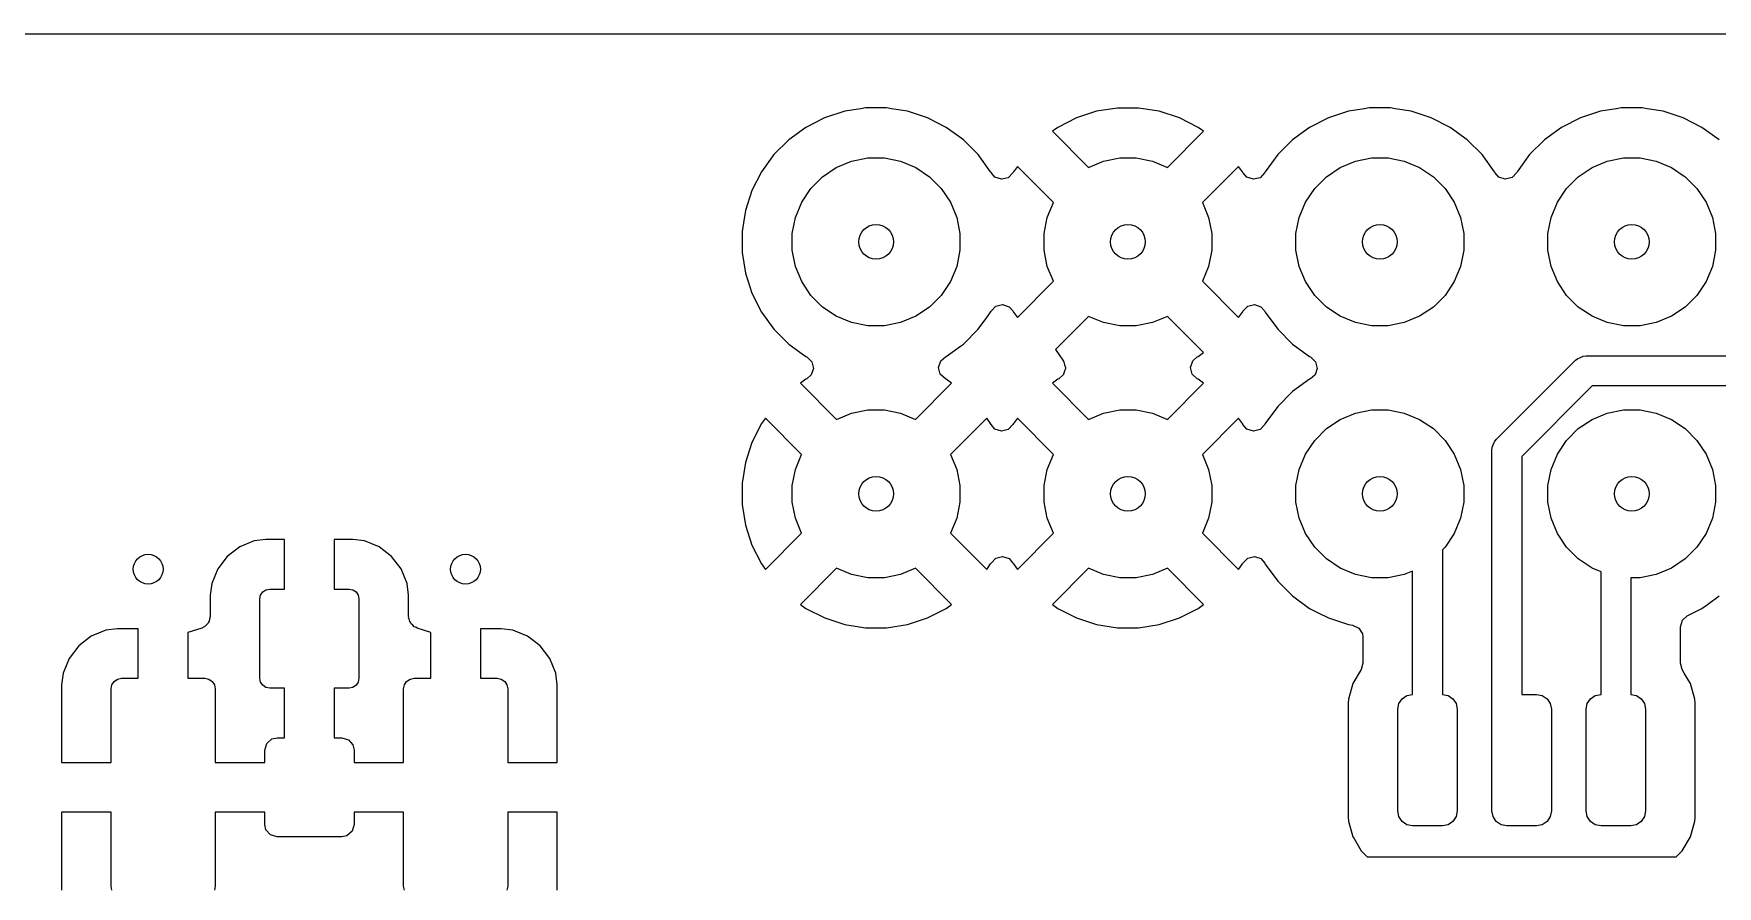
# Model space of a CAD drawing. Header units: inches. Extents: x -1.73 to 1.75, y 0.02 to 4.69.
# Drawn here: x 0.203 to 0.871, y 4.347 to 4.685 of the extents above; entities that cross this region are included whole.
import ezdxf

# ---------------------------------------------------------------- set-up
doc = ezdxf.new("R2010")
doc.units = ezdxf.units.IN
doc.header["$MEASUREMENT"] = 0
doc.layers.add('BLACK', color=250, linetype='CONTINUOUS')

msp = doc.modelspace()

# ---------------------------------------------------------------- linework, layer by layer
at = {"layer": 'BLACK', "linetype": 'CONTINUOUS'}
for p, q in [((-0.80104, 4.68502), (1.43211, 4.68502)), ((0.52456, 4.65422), (0.5166, 4.65164)), ((0.53091, 4.65523), (0.52456, 4.65422)), ((0.53282, 4.65553), (0.53091, 4.65523)), ((0.54119, 4.65553), (0.53282, 4.65553)), ((0.54311, 4.65523), (0.54119, 4.65553)), ((0.54946, 4.65422), (0.54311, 4.65523)), ((0.55742, 4.65164), (0.54946, 4.65422)), ((0.54946, 4.65422), (0.54946, 4.65422)), ((0.54946, 4.65422), (0.54946, 4.65422)), ((0.62456, 4.6542), (0.61661, 4.65162)), ((0.63282, 4.65551), (0.62456, 4.6542)), ((0.62456, 4.6542), (0.62456, 4.6542)), ((0.64119, 4.65551), (0.63282, 4.65551)), ((0.64945, 4.6542), (0.64119, 4.65551)), ((0.65741, 4.65162), (0.64945, 4.6542)), ((0.72456, 4.65422), (0.7166, 4.65164)), ((0.73091, 4.65523), (0.72456, 4.65422)), ((0.73282, 4.65553), (0.73091, 4.65523)), ((0.74119, 4.65553), (0.73282, 4.65553)), ((0.74311, 4.65523), (0.74119, 4.65553)), ((0.74946, 4.65422), (0.74311, 4.65523)), ((0.75742, 4.65164), (0.74946, 4.65422)), ((0.74946, 4.65422), (0.74946, 4.65422)), ((0.74946, 4.65422), (0.74946, 4.65422)), ((0.82456, 4.65422), (0.8166, 4.65164)), ((0.83091, 4.65523), (0.82456, 4.65422)), ((0.83282, 4.65553), (0.83091, 4.65523)), ((0.84119, 4.65553), (0.83282, 4.65553)), ((0.84311, 4.65523), (0.84119, 4.65553)), ((0.84946, 4.65422), (0.84311, 4.65523)), ((0.85742, 4.65164), (0.84946, 4.65422)), ((0.84946, 4.65422), (0.84946, 4.65422)), ((0.84946, 4.65422), (0.84946, 4.65422)), ((0.50914, 4.64784), (0.50237, 4.64292)), ((0.5166, 4.65164), (0.50914, 4.64784)), ((0.56487, 4.64784), (0.55742, 4.65164)), ((0.55742, 4.65164), (0.55742, 4.65164)), ((0.55742, 4.65164), (0.55742, 4.65164)), ((0.57165, 4.64292), (0.56487, 4.64784)), ((0.60915, 4.64782), (0.60702, 4.64627)), ((0.60702, 4.64627), (0.60702, 4.64627)), ((0.60702, 4.64627), (0.62136, 4.63193)), ((0.61661, 4.65162), (0.60915, 4.64782)), ((0.65265, 4.63193), (0.667, 4.64627)), ((0.66486, 4.64782), (0.65741, 4.65162)), ((0.667, 4.64627), (0.66486, 4.64782)), ((0.70914, 4.64784), (0.70237, 4.64292)), ((0.7166, 4.65164), (0.70914, 4.64784)), ((0.76487, 4.64784), (0.75742, 4.65164)), ((0.75742, 4.65164), (0.75742, 4.65164)), ((0.75742, 4.65164), (0.75742, 4.65164)), ((0.77165, 4.64292), (0.76487, 4.64784)), ((0.80914, 4.64784), (0.80237, 4.64292)), ((0.8166, 4.65164), (0.80914, 4.64784)), ((0.86487, 4.64784), (0.85742, 4.65164)), ((0.85742, 4.65164), (0.85742, 4.65164)), ((0.85742, 4.65164), (0.85742, 4.65164)), ((0.87165, 4.64292), (0.86487, 4.64784)), ((0.50237, 4.64292), (0.49645, 4.637)), ((0.57756, 4.637), (0.57165, 4.64292)), ((0.70237, 4.64292), (0.69645, 4.637)), ((0.77756, 4.637), (0.77165, 4.64292)), ((0.80237, 4.64292), (0.79645, 4.637)), ((0.49645, 4.637), (0.49153, 4.63023)), ((0.52123, 4.63188), (0.52729, 4.63439)), ((0.52729, 4.63439), (0.53373, 4.63567)), ((0.53373, 4.63567), (0.54029, 4.63567)), ((0.54029, 4.63567), (0.54672, 4.63439)), ((0.54672, 4.63439), (0.55278, 4.63188)), ((0.58248, 4.63023), (0.57756, 4.637)), ((0.5931, 4.63235), (0.59155, 4.63022)), ((0.60744, 4.61801), (0.5931, 4.63235)), ((0.5931, 4.63235), (0.5931, 4.63235)), ((0.62136, 4.63193), (0.62729, 4.63439)), ((0.62729, 4.63439), (0.63373, 4.63567)), ((0.63373, 4.63567), (0.64029, 4.63567)), ((0.64029, 4.63567), (0.64672, 4.63439)), ((0.64672, 4.63439), (0.65265, 4.63193)), ((0.68092, 4.63235), (0.66657, 4.61801)), ((0.68247, 4.63022), (0.68092, 4.63235)), ((0.68092, 4.63235), (0.68092, 4.63235)), ((0.69645, 4.637), (0.69153, 4.63023)), ((0.72123, 4.63188), (0.72729, 4.63439)), ((0.72729, 4.63439), (0.73373, 4.63567)), ((0.73373, 4.63567), (0.74029, 4.63567)), ((0.74029, 4.63567), (0.74672, 4.63439)), ((0.74672, 4.63439), (0.75278, 4.63188)), ((0.78248, 4.63023), (0.77756, 4.637)), ((0.79645, 4.637), (0.79153, 4.63023)), ((0.82123, 4.63188), (0.82729, 4.63439)), ((0.82729, 4.63439), (0.83373, 4.63567)), ((0.83373, 4.63567), (0.84029, 4.63567)), ((0.84029, 4.63567), (0.84672, 4.63439)), ((0.84672, 4.63439), (0.85278, 4.63188)), ((0.49153, 4.63023), (0.48773, 4.62277)), ((0.51114, 4.62359), (0.51578, 4.62823)), ((0.51578, 4.62823), (0.52123, 4.63188)), ((0.55278, 4.63188), (0.55824, 4.62823)), ((0.55824, 4.62823), (0.56288, 4.62359)), ((0.58267, 4.62986), (0.58248, 4.63023)), ((0.58248, 4.63023), (0.58248, 4.63023)), ((0.58248, 4.63023), (0.58248, 4.63023)), ((0.58421, 4.62809), (0.58267, 4.62986)), ((0.58681, 4.6272), (0.58421, 4.62809)), ((0.58948, 4.62786), (0.58681, 4.6272)), ((0.59137, 4.62986), (0.58948, 4.62786)), ((0.59155, 4.63022), (0.59137, 4.62986)), ((0.59155, 4.63022), (0.59155, 4.63022)), ((0.68265, 4.62986), (0.68247, 4.63022)), ((0.68418, 4.62809), (0.68265, 4.62986)), ((0.68679, 4.6272), (0.68418, 4.62809)), ((0.68946, 4.62786), (0.68679, 4.6272)), ((0.69135, 4.62986), (0.68946, 4.62786)), ((0.69153, 4.63023), (0.69135, 4.62986)), ((0.71114, 4.62359), (0.71578, 4.62823)), ((0.71578, 4.62823), (0.72123, 4.63188)), ((0.75278, 4.63188), (0.75824, 4.62823)), ((0.75824, 4.62823), (0.76288, 4.62359)), ((0.78266, 4.62988), (0.78248, 4.63023)), ((0.78419, 4.62811), (0.78266, 4.62988)), ((0.7868, 4.62722), (0.78419, 4.62811)), ((0.78947, 4.62788), (0.7868, 4.62722)), ((0.79136, 4.62988), (0.78947, 4.62788)), ((0.79153, 4.63023), (0.79136, 4.62988)), ((0.81114, 4.62359), (0.81578, 4.62823)), ((0.81578, 4.62823), (0.82123, 4.63188)), ((0.85278, 4.63188), (0.85824, 4.62823)), ((0.85824, 4.62823), (0.86288, 4.62359)), ((0.48773, 4.62277), (0.48515, 4.61481)), ((0.50749, 4.61814), (0.51114, 4.62359)), ((0.56288, 4.62359), (0.56652, 4.61814)), ((0.70749, 4.61814), (0.71114, 4.62359)), ((0.76288, 4.62359), (0.76652, 4.61814)), ((0.80749, 4.61814), (0.81114, 4.62359)), ((0.86288, 4.62359), (0.86652, 4.61814)), ((0.48515, 4.61481), (0.48438, 4.60996)), ((0.5037, 4.60564), (0.50498, 4.61208)), ((0.50498, 4.61208), (0.50749, 4.61814)), ((0.56652, 4.61814), (0.56903, 4.61208)), ((0.56903, 4.61208), (0.57031, 4.60564)), ((0.6037, 4.60564), (0.60498, 4.61208)), ((0.60498, 4.61208), (0.60744, 4.61801)), ((0.66657, 4.61801), (0.66903, 4.61208)), ((0.66903, 4.61208), (0.67031, 4.60564)), ((0.7037, 4.60564), (0.70498, 4.61208)), ((0.70498, 4.61208), (0.70749, 4.61814)), ((0.76652, 4.61814), (0.76903, 4.61208)), ((0.76903, 4.61208), (0.77031, 4.60564)), ((0.8037, 4.60564), (0.80498, 4.61208)), ((0.80498, 4.61208), (0.80749, 4.61814)), ((0.86652, 4.61814), (0.86903, 4.61208)), ((0.86903, 4.61208), (0.87031, 4.60564)), ((0.48438, 4.60996), (0.48384, 4.60655)), ((0.48384, 4.60655), (0.48384, 4.59818)), ((0.5037, 4.59908), (0.5037, 4.60564)), ((0.57031, 4.60564), (0.57031, 4.59908)), ((0.6037, 4.59908), (0.6037, 4.60564)), ((0.67031, 4.60564), (0.67031, 4.59908)), ((0.7037, 4.59908), (0.7037, 4.60564)), ((0.77031, 4.60564), (0.77031, 4.59908)), ((0.8037, 4.59908), (0.8037, 4.60564)), ((0.87031, 4.60564), (0.87031, 4.59908)), ((0.50498, 4.59265), (0.5037, 4.59908)), ((0.57031, 4.59908), (0.56903, 4.59265)), ((0.60498, 4.59265), (0.6037, 4.59908)), ((0.67031, 4.59908), (0.66903, 4.59265)), ((0.70498, 4.59265), (0.7037, 4.59908)), ((0.77031, 4.59908), (0.76903, 4.59265)), ((0.80498, 4.59265), (0.8037, 4.59908)), ((0.87031, 4.59908), (0.86903, 4.59265)), ((0.48384, 4.59818), (0.48515, 4.58991)), ((0.50749, 4.58659), (0.50498, 4.59265)), ((0.56903, 4.59265), (0.56652, 4.58659)), ((0.60744, 4.58672), (0.60498, 4.59265)), ((0.66903, 4.59265), (0.66657, 4.58672)), ((0.70749, 4.58659), (0.70498, 4.59265)), ((0.76903, 4.59265), (0.76652, 4.58659)), ((0.80749, 4.58659), (0.80498, 4.59265)), ((0.86903, 4.59265), (0.86652, 4.58659)), ((0.48515, 4.58991), (0.48701, 4.58419)), ((0.51114, 4.58113), (0.50749, 4.58659)), ((0.56652, 4.58659), (0.56288, 4.58113)), ((0.5931, 4.57237), (0.60744, 4.58672)), ((0.66657, 4.58672), (0.68092, 4.57237)), ((0.71114, 4.58113), (0.70749, 4.58659)), ((0.76652, 4.58659), (0.76288, 4.58113)), ((0.81114, 4.58113), (0.80749, 4.58659)), ((0.86652, 4.58659), (0.86288, 4.58113)), ((0.48701, 4.58419), (0.48773, 4.58195)), ((0.48773, 4.58195), (0.49153, 4.5745)), ((0.51578, 4.57649), (0.51114, 4.58113)), ((0.56288, 4.58113), (0.55824, 4.57649)), ((0.71578, 4.57649), (0.71114, 4.58113)), ((0.76288, 4.58113), (0.75824, 4.57649)), ((0.81578, 4.57649), (0.81114, 4.58113)), ((0.86288, 4.58113), (0.85824, 4.57649)), ((0.49153, 4.5745), (0.49645, 4.56772)), ((0.52123, 4.57285), (0.51578, 4.57649)), ((0.52729, 4.57034), (0.52123, 4.57285)), ((0.55278, 4.57285), (0.54672, 4.57034)), ((0.55824, 4.57649), (0.55278, 4.57285)), ((0.57756, 4.56772), (0.58094, 4.57237)), ((0.58094, 4.57237), (0.58248, 4.5745)), ((0.58248, 4.5745), (0.58267, 4.57486)), ((0.58267, 4.57486), (0.58456, 4.57686)), ((0.58456, 4.57686), (0.58723, 4.57752)), ((0.58723, 4.57752), (0.58983, 4.57664)), ((0.58983, 4.57664), (0.59137, 4.57486)), ((0.59137, 4.57486), (0.59155, 4.57451)), ((0.59155, 4.57451), (0.5931, 4.57237)), ((0.62136, 4.5728), (0.60827, 4.5597)), ((0.62729, 4.57034), (0.62136, 4.5728)), ((0.65265, 4.5728), (0.64672, 4.57034)), ((0.667, 4.55845), (0.65265, 4.5728)), ((0.68092, 4.57237), (0.68247, 4.57451)), ((0.68092, 4.57237), (0.68092, 4.57237)), ((0.68247, 4.57451), (0.68265, 4.57486)), ((0.68265, 4.57486), (0.68454, 4.57686)), ((0.68454, 4.57686), (0.68721, 4.57752)), ((0.68721, 4.57752), (0.68981, 4.57664)), ((0.68981, 4.57664), (0.69135, 4.57486)), ((0.69135, 4.57486), (0.69153, 4.5745)), ((0.69153, 4.5745), (0.69645, 4.56772)), ((0.72123, 4.57285), (0.71578, 4.57649)), ((0.72729, 4.57034), (0.72123, 4.57285)), ((0.75278, 4.57285), (0.74672, 4.57034)), ((0.75824, 4.57649), (0.75278, 4.57285)), ((0.82123, 4.57285), (0.81578, 4.57649)), ((0.82729, 4.57034), (0.82123, 4.57285)), ((0.85278, 4.57285), (0.84672, 4.57034)), ((0.85824, 4.57649), (0.85278, 4.57285)), ((0.49645, 4.56772), (0.50237, 4.56181)), ((0.53373, 4.56906), (0.52729, 4.57034)), ((0.54029, 4.56906), (0.53373, 4.56906)), ((0.54672, 4.57034), (0.54029, 4.56906)), ((0.57165, 4.56181), (0.57756, 4.56772)), ((0.57756, 4.56772), (0.57756, 4.56772)), ((0.57756, 4.56772), (0.57756, 4.56772)), ((0.63373, 4.56906), (0.62729, 4.57034)), ((0.64029, 4.56906), (0.63373, 4.56906)), ((0.64672, 4.57034), (0.64029, 4.56906)), ((0.69645, 4.56772), (0.70237, 4.56181)), ((0.73373, 4.56906), (0.72729, 4.57034)), ((0.74029, 4.56906), (0.73373, 4.56906)), ((0.74672, 4.57034), (0.74029, 4.56906)), ((0.83373, 4.56906), (0.82729, 4.57034)), ((0.84029, 4.56906), (0.83373, 4.56906)), ((0.84672, 4.57034), (0.84029, 4.56906)), ((0.50237, 4.56181), (0.50914, 4.55689)), ((0.56487, 4.55689), (0.57053, 4.561)), ((0.57053, 4.561), (0.57165, 4.56181)), ((0.57165, 4.56181), (0.57165, 4.56181)), ((0.57165, 4.56181), (0.57165, 4.56181)), ((0.60827, 4.5597), (0.61137, 4.55508)), ((0.70237, 4.56181), (0.70914, 4.55689)), ((0.50914, 4.55689), (0.50914, 4.55689)), ((0.50914, 4.55689), (0.50914, 4.55689)), ((0.50914, 4.55689), (0.50951, 4.5567)), ((0.50951, 4.5567), (0.51151, 4.55481)), ((0.51217, 4.55214), (0.51128, 4.54954)), ((0.51151, 4.55481), (0.51217, 4.55214)), ((0.56185, 4.55256), (0.56273, 4.55516)), ((0.56251, 4.54989), (0.56185, 4.55256)), ((0.56273, 4.55516), (0.56451, 4.5567)), ((0.56451, 4.5567), (0.56487, 4.55689)), ((0.61137, 4.55508), (0.61141, 4.55493)), ((0.61141, 4.55493), (0.61153, 4.55482)), ((0.61153, 4.55482), (0.61182, 4.55363)), ((0.61219, 4.55215), (0.61179, 4.55099)), ((0.61182, 4.55363), (0.61219, 4.55246)), ((0.61219, 4.55246), (0.61215, 4.55231)), ((0.61215, 4.55231), (0.61219, 4.55215)), ((0.66183, 4.55257), (0.66271, 4.55517)), ((0.66249, 4.5499), (0.66183, 4.55257)), ((0.66271, 4.55517), (0.66449, 4.55671)), ((0.66449, 4.55671), (0.66486, 4.5569)), ((0.66486, 4.5569), (0.667, 4.55845)), ((0.667, 4.55845), (0.667, 4.55845)), ((0.70914, 4.55689), (0.70914, 4.55689)), ((0.70914, 4.55689), (0.70914, 4.55689)), ((0.70914, 4.55689), (0.70949, 4.55671)), ((0.70949, 4.55671), (0.71149, 4.55482)), ((0.71215, 4.55215), (0.71126, 4.54955)), ((0.71149, 4.55482), (0.71215, 4.55215)), ((0.78323, 4.52386), (0.81472, 4.55536)), ((0.81472, 4.55536), (0.81562, 4.55609)), ((0.81562, 4.55609), (0.81686, 4.55661)), ((0.81686, 4.55661), (0.81775, 4.55697)), ((0.81775, 4.55697), (0.8189, 4.55709)), ((0.8189, 4.55709), (0.88819, 4.55709)), ((0.50915, 4.54782), (0.50702, 4.54627)), ((0.50702, 4.54627), (0.50702, 4.54627)), ((0.50702, 4.54627), (0.52136, 4.53193)), ((0.50951, 4.548), (0.50915, 4.54782)), ((0.50915, 4.54782), (0.50915, 4.54782)), ((0.51128, 4.54954), (0.50951, 4.548)), ((0.55265, 4.53193), (0.567, 4.54627)), ((0.56451, 4.548), (0.56251, 4.54989)), ((0.56486, 4.54782), (0.56451, 4.548)), ((0.567, 4.54627), (0.56486, 4.54782)), ((0.56486, 4.54782), (0.56486, 4.54782)), ((0.60915, 4.54782), (0.60702, 4.54627)), ((0.60702, 4.54627), (0.60702, 4.54627)), ((0.60702, 4.54627), (0.62136, 4.53193)), ((0.60953, 4.54801), (0.60915, 4.54782)), ((0.6113, 4.54955), (0.60953, 4.54801)), ((0.61135, 4.5497), (0.6113, 4.54955)), ((0.61147, 4.54981), (0.61135, 4.5497)), ((0.61179, 4.55099), (0.61147, 4.54981)), ((0.65265, 4.53193), (0.667, 4.54627)), ((0.66449, 4.54801), (0.66249, 4.5499)), ((0.66486, 4.54782), (0.66449, 4.54801)), ((0.667, 4.54627), (0.66486, 4.54782)), ((0.70914, 4.54784), (0.70237, 4.54292)), ((0.70949, 4.54801), (0.70914, 4.54784)), ((0.71126, 4.54955), (0.70949, 4.54801)), ((0.82134, 4.54528), (0.79331, 4.51724)), ((0.88574, 4.54528), (0.82134, 4.54528)), ((0.70237, 4.54292), (0.69645, 4.537)), ((0.4931, 4.53235), (0.49155, 4.53022)), ((0.50744, 4.51801), (0.4931, 4.53235)), ((0.4931, 4.53235), (0.4931, 4.53235)), ((0.52136, 4.53193), (0.52729, 4.53439)), ((0.52729, 4.53439), (0.53373, 4.53567)), ((0.53373, 4.53567), (0.54029, 4.53567)), ((0.54029, 4.53567), (0.54672, 4.53439)), ((0.54672, 4.53439), (0.55265, 4.53193)), ((0.58092, 4.53235), (0.56657, 4.51801)), ((0.58247, 4.53022), (0.58092, 4.53235)), ((0.58092, 4.53235), (0.58092, 4.53235)), ((0.5931, 4.53235), (0.59155, 4.53022)), ((0.60744, 4.51801), (0.5931, 4.53235)), ((0.5931, 4.53235), (0.5931, 4.53235)), ((0.62136, 4.53193), (0.62729, 4.53439)), ((0.62729, 4.53439), (0.63373, 4.53567)), ((0.63373, 4.53567), (0.64029, 4.53567)), ((0.64029, 4.53567), (0.64672, 4.53439)), ((0.64672, 4.53439), (0.65265, 4.53193)), ((0.68092, 4.53235), (0.66657, 4.51801)), ((0.68247, 4.53022), (0.68092, 4.53235)), ((0.68092, 4.53235), (0.68092, 4.53235)), ((0.69645, 4.537), (0.69153, 4.53023)), ((0.71578, 4.52823), (0.72123, 4.53188)), ((0.72123, 4.53188), (0.72729, 4.53439)), ((0.72729, 4.53439), (0.73373, 4.53567)), ((0.73373, 4.53567), (0.74029, 4.53567)), ((0.74029, 4.53567), (0.74672, 4.53439)), ((0.74672, 4.53439), (0.75278, 4.53188)), ((0.75278, 4.53188), (0.75824, 4.52823)), ((0.81578, 4.52823), (0.82123, 4.53188)), ((0.82123, 4.53188), (0.82729, 4.53439)), ((0.82729, 4.53439), (0.83373, 4.53567)), ((0.83373, 4.53567), (0.84029, 4.53567)), ((0.84029, 4.53567), (0.84672, 4.53439)), ((0.84672, 4.53439), (0.85278, 4.53188)), ((0.85278, 4.53188), (0.85824, 4.52823)), ((0.49155, 4.53022), (0.48775, 4.52276)), ((0.58266, 4.52984), (0.58247, 4.53022)), ((0.58419, 4.52807), (0.58266, 4.52984)), ((0.5868, 4.52718), (0.58419, 4.52807)), ((0.58947, 4.52784), (0.5868, 4.52718)), ((0.59136, 4.52984), (0.58947, 4.52784)), ((0.59155, 4.53022), (0.59136, 4.52984)), ((0.68265, 4.52986), (0.68247, 4.53022)), ((0.68418, 4.52809), (0.68265, 4.52986)), ((0.68679, 4.5272), (0.68418, 4.52809)), ((0.68946, 4.52786), (0.68679, 4.5272)), ((0.69135, 4.52986), (0.68946, 4.52786)), ((0.69153, 4.53023), (0.69135, 4.52986)), ((0.71114, 4.52359), (0.71578, 4.52823)), ((0.75824, 4.52823), (0.76288, 4.52359)), ((0.81114, 4.52359), (0.81578, 4.52823)), ((0.85824, 4.52823), (0.86288, 4.52359)), ((0.48775, 4.52276), (0.48517, 4.51481)), ((0.70749, 4.51814), (0.71114, 4.52359)), ((0.76288, 4.52359), (0.76652, 4.51814)), ((0.7815, 4.51969), (0.78161, 4.52084)), ((0.7815, 4.40256), (0.7815, 4.51969)), ((0.78161, 4.52084), (0.78241, 4.52277)), ((0.78241, 4.52277), (0.78249, 4.52297)), ((0.78249, 4.52297), (0.78323, 4.52386)), ((0.80749, 4.51814), (0.81114, 4.52359)), ((0.86288, 4.52359), (0.86652, 4.51814)), ((0.48517, 4.51481), (0.48386, 4.50655)), ((0.48517, 4.51481), (0.48517, 4.51481)), ((0.5037, 4.50564), (0.50498, 4.51208)), ((0.50498, 4.51208), (0.50744, 4.51801)), ((0.56657, 4.51801), (0.56903, 4.51208)), ((0.56903, 4.51208), (0.57031, 4.50564)), ((0.6037, 4.50564), (0.60498, 4.51208)), ((0.60498, 4.51208), (0.60744, 4.51801)), ((0.66657, 4.51801), (0.66903, 4.51208)), ((0.66903, 4.51208), (0.67031, 4.50564)), ((0.7037, 4.50564), (0.70498, 4.51208)), ((0.70498, 4.51208), (0.70749, 4.51814)), ((0.76652, 4.51814), (0.76903, 4.51208)), ((0.76903, 4.51208), (0.77031, 4.50564)), ((0.79331, 4.51724), (0.79331, 4.42274)), ((0.8037, 4.50564), (0.80498, 4.51208)), ((0.80498, 4.51208), (0.80749, 4.51814)), ((0.86652, 4.51814), (0.86903, 4.51208)), ((0.86903, 4.51208), (0.87031, 4.50564)), ((0.48386, 4.50655), (0.48386, 4.49818)), ((0.5037, 4.49908), (0.5037, 4.50564)), ((0.57031, 4.50564), (0.57031, 4.49908)), ((0.6037, 4.49908), (0.6037, 4.50564)), ((0.67031, 4.50564), (0.67031, 4.49908)), ((0.7037, 4.49908), (0.7037, 4.50564)), ((0.77031, 4.50564), (0.77031, 4.49908)), ((0.8037, 4.49908), (0.8037, 4.50564)), ((0.87031, 4.50564), (0.87031, 4.49908)), ((0.50498, 4.49265), (0.5037, 4.49908)), ((0.57031, 4.49908), (0.56903, 4.49265)), ((0.60498, 4.49265), (0.6037, 4.49908)), ((0.67031, 4.49908), (0.66903, 4.49265)), ((0.70498, 4.49265), (0.7037, 4.49908)), ((0.77031, 4.49908), (0.76903, 4.49265)), ((0.80498, 4.49265), (0.8037, 4.49908)), ((0.87031, 4.49908), (0.86903, 4.49265)), ((0.48386, 4.49818), (0.48517, 4.48992)), ((0.50744, 4.48672), (0.50498, 4.49265)), ((0.56903, 4.49265), (0.56657, 4.48672)), ((0.60744, 4.48672), (0.60498, 4.49265)), ((0.66903, 4.49265), (0.66657, 4.48672)), ((0.70749, 4.48659), (0.70498, 4.49265)), ((0.76903, 4.49265), (0.76652, 4.48659)), ((0.80749, 4.48659), (0.80498, 4.49265)), ((0.86903, 4.49265), (0.86652, 4.48659)), ((0.48517, 4.48992), (0.48517, 4.48992)), ((0.48517, 4.48992), (0.48775, 4.48196)), ((0.4931, 4.47237), (0.50744, 4.48672)), ((0.56657, 4.48672), (0.58092, 4.47237)), ((0.5931, 4.47237), (0.60744, 4.48672)), ((0.66657, 4.48672), (0.68092, 4.47237)), ((0.71114, 4.48113), (0.70749, 4.48659)), ((0.76652, 4.48659), (0.76288, 4.48113)), ((0.81114, 4.48113), (0.80749, 4.48659)), ((0.86652, 4.48659), (0.86288, 4.48113)), ((0.28438, 4.48126), (0.27944, 4.47748)), ((0.29013, 4.48364), (0.28438, 4.48126)), ((0.29474, 4.48425), (0.29013, 4.48364)), ((0.29013, 4.48364), (0.29013, 4.48364)), ((0.3022, 4.48425), (0.29474, 4.48425)), ((0.3022, 4.46457), (0.3022, 4.48425)), ((0.32934, 4.48425), (0.32188, 4.48425)), ((0.32188, 4.48425), (0.32188, 4.46457)), ((0.33396, 4.48364), (0.32934, 4.48425)), ((0.3397, 4.48126), (0.33396, 4.48364)), ((0.33396, 4.48364), (0.33396, 4.48364)), ((0.34464, 4.47748), (0.3397, 4.48126)), ((0.48775, 4.48196), (0.49155, 4.47451)), ((0.71578, 4.47649), (0.71114, 4.48113)), ((0.76288, 4.48113), (0.76181, 4.48007)), ((0.76181, 4.48007), (0.76181, 4.42274)), ((0.81578, 4.47649), (0.81114, 4.48113)), ((0.86288, 4.48113), (0.85824, 4.47649)), ((0.27566, 4.47254), (0.27328, 4.4668)), ((0.27944, 4.47748), (0.27566, 4.47254)), ((0.34842, 4.47254), (0.34464, 4.47748)), ((0.3508, 4.4668), (0.34842, 4.47254)), ((0.49155, 4.47451), (0.4931, 4.47237)), ((0.52136, 4.4728), (0.50702, 4.45845)), ((0.52729, 4.47034), (0.52136, 4.4728)), ((0.55265, 4.4728), (0.54672, 4.47034)), ((0.567, 4.45845), (0.55265, 4.4728)), ((0.58092, 4.47237), (0.58247, 4.47451)), ((0.58092, 4.47237), (0.58092, 4.47237)), ((0.58247, 4.47451), (0.58266, 4.47488)), ((0.58266, 4.47488), (0.58455, 4.47688)), ((0.58455, 4.47688), (0.58722, 4.47754)), ((0.58722, 4.47754), (0.58982, 4.47666)), ((0.58982, 4.47666), (0.59136, 4.47488)), ((0.59136, 4.47488), (0.59155, 4.47451)), ((0.59155, 4.47451), (0.5931, 4.47237)), ((0.62136, 4.4728), (0.60702, 4.45845)), ((0.62729, 4.47034), (0.62136, 4.4728)), ((0.65265, 4.4728), (0.64672, 4.47034)), ((0.667, 4.45845), (0.65265, 4.4728)), ((0.68092, 4.47237), (0.68247, 4.47451)), ((0.68092, 4.47237), (0.68092, 4.47237)), ((0.68247, 4.47451), (0.68265, 4.47486)), ((0.68265, 4.47486), (0.68454, 4.47686)), ((0.68454, 4.47686), (0.68721, 4.47752)), ((0.68721, 4.47752), (0.68981, 4.47664)), ((0.68981, 4.47664), (0.69135, 4.47486)), ((0.69135, 4.47486), (0.69153, 4.4745)), ((0.69153, 4.4745), (0.69645, 4.46772)), ((0.72123, 4.47285), (0.71578, 4.47649)), ((0.72729, 4.47034), (0.72123, 4.47285)), ((0.75, 4.4717), (0.74672, 4.47034)), ((0.75, 4.42274), (0.75, 4.4717)), ((0.82123, 4.47285), (0.81578, 4.47649)), ((0.8248, 4.47137), (0.82123, 4.47285)), ((0.85278, 4.47285), (0.84672, 4.47034)), ((0.85824, 4.47649), (0.85278, 4.47285)), ((0.27328, 4.4668), (0.27267, 4.46218)), ((0.27328, 4.4668), (0.27328, 4.4668)), ((0.35141, 4.46218), (0.3508, 4.4668)), ((0.3508, 4.4668), (0.3508, 4.4668)), ((0.53373, 4.46906), (0.52729, 4.47034)), ((0.54029, 4.46906), (0.53373, 4.46906)), ((0.54672, 4.47034), (0.54029, 4.46906)), ((0.63373, 4.46906), (0.62729, 4.47034)), ((0.64029, 4.46906), (0.63373, 4.46906)), ((0.64672, 4.47034), (0.64029, 4.46906)), ((0.69645, 4.46772), (0.70237, 4.46181)), ((0.73373, 4.46906), (0.72729, 4.47034)), ((0.74029, 4.46906), (0.73373, 4.46906)), ((0.74672, 4.47034), (0.74029, 4.46906)), ((0.8248, 4.42274), (0.8248, 4.47137)), ((0.84029, 4.46906), (0.83661, 4.46906)), ((0.83661, 4.46906), (0.83661, 4.42274)), ((0.84672, 4.47034), (0.84029, 4.46906)), ((0.27267, 4.46218), (0.27267, 4.4537)), ((0.29236, 4.46063), (0.29266, 4.46214)), ((0.29236, 4.42913), (0.29236, 4.46063)), ((0.29266, 4.46214), (0.29351, 4.46341)), ((0.29351, 4.46341), (0.29479, 4.46427)), ((0.29479, 4.46427), (0.29629, 4.46457)), ((0.29629, 4.46457), (0.3022, 4.46457)), ((0.32188, 4.46457), (0.32779, 4.46457)), ((0.32779, 4.46457), (0.3293, 4.46427)), ((0.3293, 4.46427), (0.33057, 4.46341)), ((0.33057, 4.46341), (0.33143, 4.46214)), ((0.33143, 4.46214), (0.33173, 4.46063)), ((0.33173, 4.46063), (0.33173, 4.42913)), ((0.35141, 4.4537), (0.35141, 4.46218)), ((0.50702, 4.45845), (0.50702, 4.45845)), ((0.50702, 4.45845), (0.50915, 4.4569)), ((0.56486, 4.4569), (0.567, 4.45845)), ((0.567, 4.45845), (0.567, 4.45845)), ((0.60702, 4.45845), (0.60702, 4.45845)), ((0.60702, 4.45845), (0.60915, 4.4569)), ((0.66486, 4.4569), (0.667, 4.45845)), ((0.667, 4.45845), (0.667, 4.45845)), ((0.70237, 4.46181), (0.70914, 4.45689)), ((0.86487, 4.45689), (0.86703, 4.45845)), ((0.86703, 4.45845), (0.87165, 4.46181)), ((0.27228, 4.45179), (0.27201, 4.45147)), ((0.27239, 4.45276), (0.27228, 4.45179)), ((0.27267, 4.4537), (0.27239, 4.45276)), ((0.35148, 4.45337), (0.35141, 4.4537)), ((0.35144, 4.45314), (0.35148, 4.45337)), ((0.35163, 4.4527), (0.35144, 4.45314)), ((0.35185, 4.45167), (0.35163, 4.4527)), ((0.35227, 4.45119), (0.35185, 4.45167)), ((0.50915, 4.4569), (0.51661, 4.45311)), ((0.51661, 4.45311), (0.52456, 4.45052)), ((0.54945, 4.45052), (0.55741, 4.45311)), ((0.55741, 4.45311), (0.56486, 4.4569)), ((0.60915, 4.4569), (0.61661, 4.45311)), ((0.61661, 4.45311), (0.62456, 4.45052)), ((0.64945, 4.45052), (0.65741, 4.45311)), ((0.65741, 4.45311), (0.66486, 4.4569)), ((0.70914, 4.45689), (0.70914, 4.45689)), ((0.70914, 4.45689), (0.70914, 4.45689)), ((0.70914, 4.45689), (0.71251, 4.45517)), ((0.71251, 4.45517), (0.7166, 4.45309)), ((0.7166, 4.45309), (0.7166, 4.45309)), ((0.7166, 4.45309), (0.7166, 4.45309)), ((0.7166, 4.45309), (0.72456, 4.4505)), ((0.85632, 4.44954), (0.85709, 4.45218)), ((0.85709, 4.45218), (0.85898, 4.45389)), ((0.85898, 4.45389), (0.86487, 4.45689)), ((0.22542, 4.44581), (0.22045, 4.44199)), ((0.23122, 4.44821), (0.22542, 4.44581)), ((0.23587, 4.44882), (0.23122, 4.44821)), ((0.23122, 4.44821), (0.23122, 4.44821)), ((0.24413, 4.44882), (0.23587, 4.44882)), ((0.24413, 4.44729), (0.24413, 4.44882)), ((0.24413, 4.42913), (0.24413, 4.44729)), ((0.26929, 4.44905), (0.26381, 4.44729)), ((0.26381, 4.44729), (0.26381, 4.42913)), ((0.26962, 4.44922), (0.26929, 4.44905)), ((0.26982, 4.44926), (0.26962, 4.44922)), ((0.26996, 4.44938), (0.26982, 4.44926)), ((0.27054, 4.44967), (0.26996, 4.44938)), ((0.27116, 4.45042), (0.27054, 4.44967)), ((0.2719, 4.45106), (0.27116, 4.45042)), ((0.27201, 4.45147), (0.2719, 4.45106)), ((0.35252, 4.4506), (0.35227, 4.45119)), ((0.35315, 4.45017), (0.35252, 4.4506)), ((0.35365, 4.44959), (0.35315, 4.45017)), ((0.35427, 4.44941), (0.35365, 4.44959)), ((0.35479, 4.44905), (0.35427, 4.44941)), ((0.36027, 4.44729), (0.35479, 4.44905)), ((0.36027, 4.42913), (0.36027, 4.44729)), ((0.38821, 4.44882), (0.37995, 4.44882)), ((0.37995, 4.44882), (0.37995, 4.42913)), ((0.39286, 4.44821), (0.38821, 4.44882)), ((0.39866, 4.44581), (0.39286, 4.44821)), ((0.39286, 4.44821), (0.39286, 4.44821)), ((0.40363, 4.44199), (0.39866, 4.44581)), ((0.52456, 4.45052), (0.53282, 4.44921)), ((0.53282, 4.44921), (0.54119, 4.44921)), ((0.54119, 4.44921), (0.54945, 4.45052)), ((0.54945, 4.45052), (0.54945, 4.45052)), ((0.62456, 4.45052), (0.63282, 4.44921)), ((0.63282, 4.44921), (0.64119, 4.44921)), ((0.64119, 4.44921), (0.64945, 4.45052)), ((0.64945, 4.45052), (0.64945, 4.45052)), ((0.72456, 4.4505), (0.72618, 4.45025)), ((0.72618, 4.45025), (0.72866, 4.44907)), ((0.72866, 4.44907), (0.73012, 4.44673)), ((0.73012, 4.44673), (0.7303, 4.44542)), ((0.7303, 4.44542), (0.7303, 4.43516)), ((0.85632, 4.43516), (0.85632, 4.44954)), ((0.22045, 4.44199), (0.21663, 4.43701)), ((0.40745, 4.43701), (0.40363, 4.44199)), ((0.21663, 4.43701), (0.21423, 4.43122)), ((0.40985, 4.43122), (0.40745, 4.43701)), ((0.72962, 4.43267), (0.72631, 4.42708)), ((0.7303, 4.43516), (0.72962, 4.43267)), ((0.857, 4.43267), (0.85632, 4.43516)), ((0.85786, 4.43122), (0.857, 4.43267)), ((0.21423, 4.43122), (0.21362, 4.42656)), ((0.21362, 4.42656), (0.21362, 4.39567)), ((0.21423, 4.43122), (0.21423, 4.43122)), ((0.2333, 4.425), (0.23361, 4.42658)), ((0.2333, 4.39567), (0.2333, 4.425)), ((0.23361, 4.42658), (0.23451, 4.42792)), ((0.23451, 4.42792), (0.23585, 4.42882)), ((0.23585, 4.42882), (0.23743, 4.42913)), ((0.23743, 4.42913), (0.24413, 4.42913)), ((0.26381, 4.42913), (0.27051, 4.42913)), ((0.27051, 4.42913), (0.27209, 4.42882)), ((0.27209, 4.42882), (0.27343, 4.42792)), ((0.27343, 4.42792), (0.27432, 4.42658)), ((0.27432, 4.42658), (0.27464, 4.425)), ((0.27464, 4.425), (0.27464, 4.39567)), ((0.29266, 4.42763), (0.29236, 4.42913)), ((0.29351, 4.42635), (0.29266, 4.42763)), ((0.29479, 4.4255), (0.29351, 4.42635)), ((0.29629, 4.4252), (0.29479, 4.4255)), ((0.3022, 4.4252), (0.29629, 4.4252)), ((0.3022, 4.40551), (0.3022, 4.4252)), ((0.32779, 4.4252), (0.32188, 4.4252)), ((0.32188, 4.4252), (0.32188, 4.40551)), ((0.3293, 4.4255), (0.32779, 4.4252)), ((0.33057, 4.42635), (0.3293, 4.4255)), ((0.33143, 4.42763), (0.33057, 4.42635)), ((0.33173, 4.42913), (0.33143, 4.42763)), ((0.34944, 4.425), (0.34976, 4.42658)), ((0.34944, 4.39567), (0.34944, 4.425)), ((0.34976, 4.42658), (0.35065, 4.42792)), ((0.35065, 4.42792), (0.35199, 4.42882)), ((0.35199, 4.42882), (0.35358, 4.42913)), ((0.35358, 4.42913), (0.36027, 4.42913)), ((0.37995, 4.42913), (0.38665, 4.42913)), ((0.38665, 4.42913), (0.38823, 4.42882)), ((0.38823, 4.42882), (0.38957, 4.42792)), ((0.38957, 4.42792), (0.39047, 4.42658)), ((0.39047, 4.42658), (0.39078, 4.425)), ((0.39078, 4.425), (0.39078, 4.39567)), ((0.41047, 4.42656), (0.40985, 4.43122)), ((0.40985, 4.43122), (0.40985, 4.43122)), ((0.41047, 4.39567), (0.41047, 4.42656)), ((0.72631, 4.42708), (0.7245, 4.42087)), ((0.72631, 4.42708), (0.72631, 4.42708)), ((0.8603, 4.42708), (0.85786, 4.43122)), ((0.86211, 4.42087), (0.8603, 4.42708)), ((0.7245, 4.42087), (0.72439, 4.41942)), ((0.72439, 4.41942), (0.72439, 4.37389)), ((0.7245, 4.42087), (0.7245, 4.42087)), ((0.74409, 4.41683), (0.74454, 4.41909)), ((0.74454, 4.41909), (0.74582, 4.42101)), ((0.74582, 4.42101), (0.74774, 4.42229)), ((0.74774, 4.42229), (0.75, 4.42274)), ((0.76181, 4.42274), (0.76407, 4.42229)), ((0.76407, 4.42229), (0.76599, 4.42101)), ((0.76599, 4.42101), (0.76727, 4.41909)), ((0.76727, 4.41909), (0.76772, 4.41683)), ((0.79331, 4.42274), (0.79921, 4.42274)), ((0.79921, 4.42274), (0.80147, 4.42229)), ((0.80147, 4.42229), (0.80339, 4.42101)), ((0.80339, 4.42101), (0.80467, 4.41909)), ((0.80467, 4.41909), (0.80512, 4.41683)), ((0.8189, 4.41683), (0.81935, 4.41909)), ((0.81935, 4.41909), (0.82063, 4.42101)), ((0.82063, 4.42101), (0.82254, 4.42229)), ((0.82254, 4.42229), (0.8248, 4.42274)), ((0.83661, 4.42274), (0.83887, 4.42229)), ((0.83887, 4.42229), (0.84079, 4.42101)), ((0.84079, 4.42101), (0.84207, 4.41909)), ((0.84207, 4.41909), (0.84252, 4.41683)), ((0.86222, 4.41942), (0.86211, 4.42087)), ((0.86222, 4.37389), (0.86222, 4.41942)), ((0.74409, 4.37648), (0.74409, 4.41683)), ((0.76772, 4.41683), (0.76772, 4.37648)), ((0.80512, 4.41683), (0.80512, 4.37648)), ((0.8189, 4.37648), (0.8189, 4.41683)), ((0.84252, 4.41683), (0.84252, 4.37648)), ((0.2951, 4.40327), (0.29718, 4.40507)), ((0.29718, 4.40507), (0.29921, 4.40551)), ((0.29921, 4.40551), (0.3022, 4.40551)), ((0.3022, 4.40551), (0.3022, 4.40551)), ((0.32188, 4.40551), (0.32488, 4.40551)), ((0.32488, 4.40551), (0.32751, 4.40474)), ((0.32751, 4.40474), (0.32932, 4.40266)), ((0.29432, 4.40063), (0.2951, 4.40327)), ((0.29432, 4.39567), (0.29432, 4.40063)), ((0.32932, 4.40266), (0.32976, 4.40063)), ((0.32976, 4.40063), (0.32976, 4.39567)), ((0.7815, 4.37648), (0.7815, 4.40256)), ((0.7815, 4.40256), (0.7815, 4.40256)), ((0.21362, 4.39567), (0.2333, 4.39567)), ((0.27464, 4.39567), (0.29432, 4.39567)), ((0.32976, 4.39567), (0.34944, 4.39567)), ((0.39078, 4.39567), (0.41047, 4.39567)), ((0.2333, 4.37598), (0.21362, 4.37598)), ((0.21362, 4.37598), (0.21362, 4.34509)), ((0.2333, 4.34665), (0.2333, 4.37598)), ((0.29432, 4.37598), (0.27464, 4.37598)), ((0.27464, 4.37598), (0.27464, 4.34665)), ((0.29432, 4.37104), (0.29432, 4.37598)), ((0.34944, 4.37598), (0.32976, 4.37598)), ((0.32976, 4.37598), (0.32976, 4.37104)), ((0.34944, 4.34665), (0.34944, 4.37598)), ((0.41047, 4.37598), (0.39078, 4.37598)), ((0.39078, 4.37598), (0.39078, 4.34665)), ((0.41047, 4.34509), (0.41047, 4.37598)), ((0.72439, 4.37389), (0.7245, 4.37244)), ((0.7245, 4.37244), (0.7245, 4.37244)), ((0.7245, 4.37244), (0.72631, 4.36622)), ((0.74454, 4.37422), (0.74409, 4.37648)), ((0.74582, 4.3723), (0.74454, 4.37422)), ((0.74774, 4.37102), (0.74582, 4.3723)), ((0.76599, 4.3723), (0.76407, 4.37102)), ((0.76727, 4.37422), (0.76599, 4.3723)), ((0.76772, 4.37648), (0.76727, 4.37422)), ((0.78195, 4.37422), (0.7815, 4.37648)), ((0.78323, 4.3723), (0.78195, 4.37422)), ((0.78514, 4.37102), (0.78323, 4.3723)), ((0.80339, 4.3723), (0.80147, 4.37102)), ((0.80467, 4.37422), (0.80339, 4.3723)), ((0.80512, 4.37648), (0.80467, 4.37422)), ((0.81935, 4.37422), (0.8189, 4.37648)), ((0.82063, 4.3723), (0.81935, 4.37422)), ((0.82254, 4.37102), (0.82063, 4.3723)), ((0.84079, 4.3723), (0.83887, 4.37102)), ((0.84207, 4.37422), (0.84079, 4.3723)), ((0.84252, 4.37648), (0.84207, 4.37422)), ((0.8603, 4.36622), (0.86211, 4.37244)), ((0.86211, 4.37244), (0.86222, 4.37389)), ((0.29477, 4.36902), (0.29432, 4.37104)), ((0.29657, 4.36694), (0.29477, 4.36902)), ((0.29921, 4.36616), (0.29657, 4.36694)), ((0.32488, 4.36616), (0.29921, 4.36616)), ((0.3269, 4.3666), (0.32488, 4.36616)), ((0.32898, 4.3684), (0.3269, 4.3666)), ((0.32976, 4.37104), (0.32898, 4.3684)), ((0.72631, 4.36622), (0.72631, 4.36622)), ((0.72631, 4.36622), (0.72631, 4.36622)), ((0.72631, 4.36622), (0.72635, 4.36616)), ((0.72635, 4.36616), (0.7296, 4.36066)), ((0.75, 4.37057), (0.74774, 4.37102)), ((0.76181, 4.37057), (0.75, 4.37057)), ((0.76407, 4.37102), (0.76181, 4.37057)), ((0.7874, 4.37057), (0.78514, 4.37102)), ((0.79921, 4.37057), (0.7874, 4.37057)), ((0.80147, 4.37102), (0.79921, 4.37057)), ((0.8248, 4.37057), (0.82254, 4.37102)), ((0.83661, 4.37057), (0.8248, 4.37057)), ((0.83887, 4.37102), (0.83661, 4.37057)), ((0.85701, 4.36065), (0.8603, 4.36622)), ((0.7296, 4.36066), (0.7296, 4.36065)), ((0.7296, 4.36065), (0.73199, 4.35827)), ((0.73199, 4.35827), (0.85462, 4.35827)), ((0.85462, 4.35827), (0.85701, 4.36065)), ((0.23361, 4.34507), (0.2333, 4.34665)), ((0.27464, 4.34665), (0.27432, 4.34507)), ((0.34976, 4.34507), (0.34944, 4.34665)), ((0.39078, 4.34665), (0.39047, 4.34507))]:
    msp.add_line(p, q, dxfattribs=at)
at = {"layer": 'BLACK'}
for centre, radius in [((0.53701, 4.60236), 0.00689), ((0.63701, 4.60236), 0.00689), ((0.73701, 4.60236), 0.00689), ((0.83701, 4.60236), 0.00689), ((0.53701, 4.50236), 0.00689), ((0.63701, 4.50236), 0.00689), ((0.73701, 4.50236), 0.00689), ((0.83701, 4.50236), 0.00689), ((0.24803, 4.47244), 0.00591), ((0.37402, 4.47244), 0.00591)]:
    msp.add_circle(centre, radius, dxfattribs=at)
at = {"layer": 'WHITE'}
for centre, radius in [((0.53701, 4.60236), 0.00689), ((0.63701, 4.60236), 0.00689), ((0.73701, 4.60236), 0.00689), ((0.83701, 4.60236), 0.00689), ((0.53701, 4.50236), 0.00689), ((0.63701, 4.50236), 0.00689), ((0.73701, 4.50236), 0.00689), ((0.83701, 4.50236), 0.00689), ((0.24803, 4.47244), 0.00591), ((0.37402, 4.47244), 0.00591)]:
    msp.add_circle(centre, radius, dxfattribs=at)

doc.saveas('drawing.dxf')
